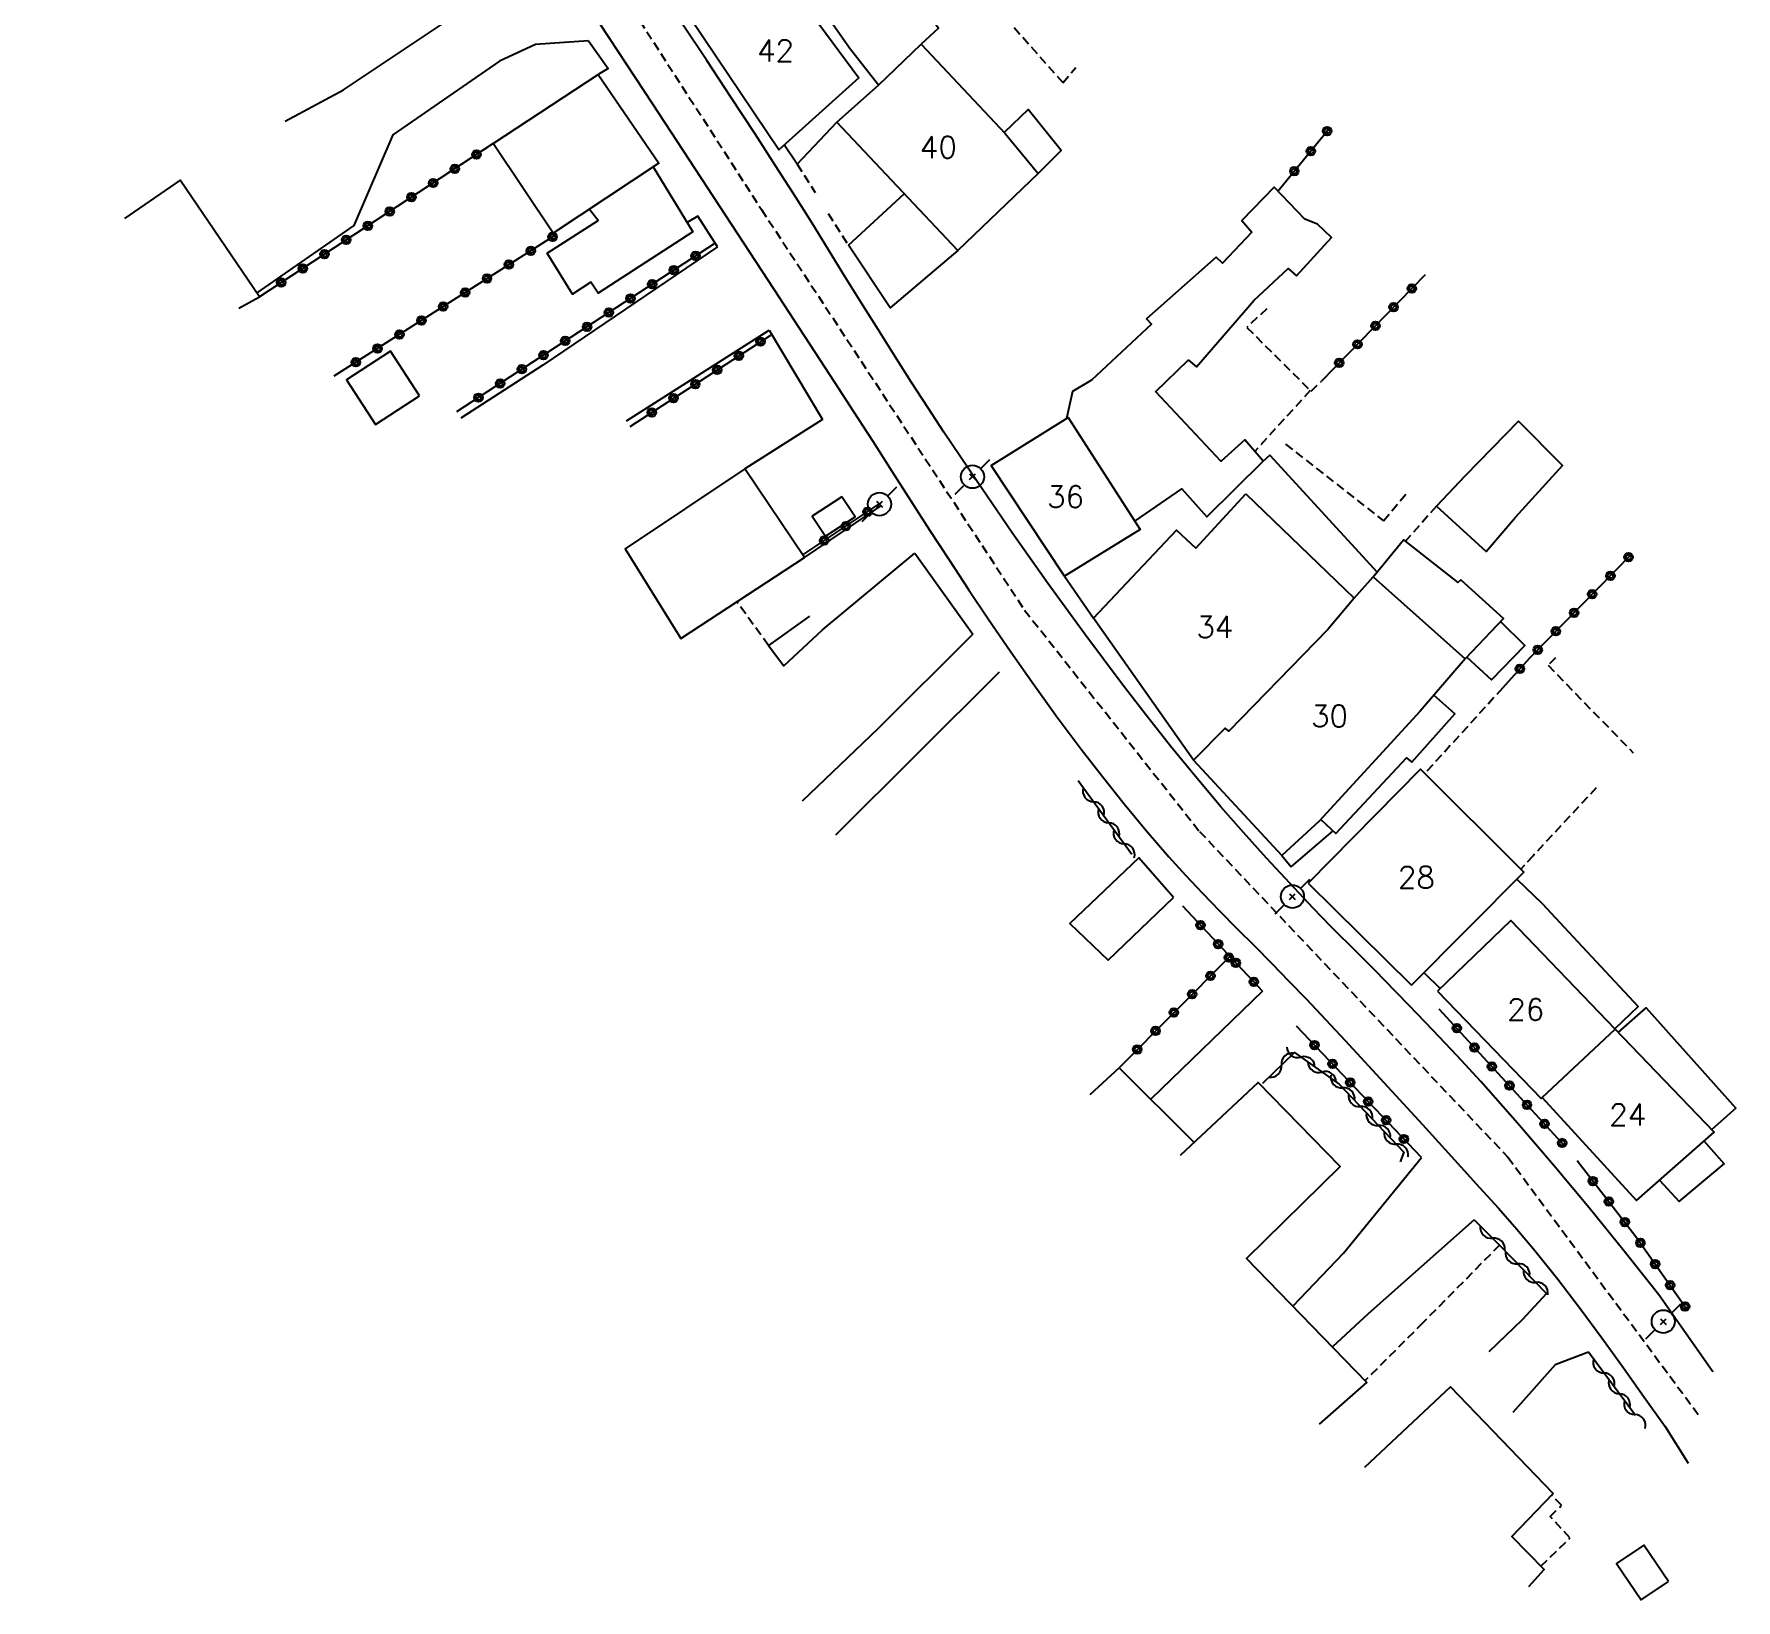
# Model space of a CAD drawing. Header units: millimetres. Extents: x 255999 to 257000, y 144000 to 145001.
# Drawn here: x 256583.4 to 256681.7, y 144485.4 to 144576 of the extents above; entities that cross this region are included whole.
import ezdxf
from ezdxf.enums import TextEntityAlignment as Align

# ---------------------------------------------------------------- set-up
doc = ezdxf.new("R2010")
doc.units = ezdxf.units.MM
doc.linetypes.add('DASHED', pattern=[0.75, 0.5, -0.25])
doc.layers.get('0').update_dxf_attribs({"linetype": 'CONTINUOUS'})
for name, color, linetype in [('W0001', 6, 'DASHED'), ('W0008', 7, 'CONTINUOUS'), ('W0014', 7, 'CONTINUOUS'), ('W0017', 7, 'CONTINUOUS'), ('W0101', 7, 'CONTINUOUS'), ('W0104', 1, 'CONTINUOUS'), ('W0105', 7, 'CONTINUOUS'), ('W0112', 1, 'DASHED'), ('W0310', 3, 'CONTINUOUS'), ('W0323', 7, 'CONTINUOUS'), ('W0333', 7, 'CONTINUOUS'), ('W0473', 7, 'CONTINUOUS'), ('W0991', 7, 'CONTINUOUS'), ('W1102', 7, 'CONTINUOUS')]:
    doc.layers.add(name, color=color, linetype=linetype)
doc.styles.get("Standard").update_dxf_attribs({"font": 'romans.shx', "width": 0.85})

# ---------------------------------------------------------------- blocks, each defined once
blk = doc.blocks.new('T473')
for p, q in [((0.500001, 0.500001), (1.000002, 1.000002)), ((-0.166667, 0.166667), (0.166667, -0.166667)), ((-0.166667, -0.166667), (0.166667, 0.166667)), ((-1.000002, -1.000002), (-0.500001, -0.500001))]:
    blk.add_line(p, q)
blk.add_ellipse((0, 0), major_axis=(0.471405, 0.471405), ratio=1, start_param=5.497787144, end_param=11.780972451)
blk = doc.blocks.new('t310o')
at = {"color": 0, "linetype": 'Continuous'}
for centre, start, end in [((-0.5, 0.375), 216.8699, 323.1304), ((0.5, -0.375), 36.8699, 143.1303)]:
    blk.add_arc(centre, 0.625, start, end, dxfattribs=at)
blk = doc.blocks.new('t323o')
at = {"color": 0, "linetype": 'Continuous'}
for radius in [0.25, 0.15]:
    blk.add_circle((0, 0), radius, dxfattribs=at)

msp = doc.modelspace()

# ---------------------------------------------------------------- linework, layer by layer
at = {"layer": 'W0001'}
msp.add_lwpolyline([(256583.367, 144621.934), (256594.327, 144611.481), (256607.409, 144593.736), (256625.417, 144565.806), (256640.627, 144542.641), (256650.734, 144529.851), (256668.565, 144511.012), (256679.695, 144495.962)], dxfattribs=at)
at = {"layer": 'W0008'}
for points in [[(256615.596, 144577.273), (256619.113, 144571.917), (256622.625, 144566.558), (256626.132, 144561.195), (256629.634, 144555.83), (256630.744, 144554.119), (256631.846, 144552.403), (256632.944, 144550.685), (256634.043, 144548.967), (256635.146, 144547.252), (256636.258, 144545.542), (256637.381, 144543.84), (256638.521, 144542.148), (256639.832, 144540.239), (256641.161, 144538.342), (256642.515, 144536.463), (256643.902, 144534.607), (256645.129, 144533.017), (256646.377, 144531.444), (256647.655, 144529.894), (256648.969, 144528.374), (256649.927, 144527.317), (256650.905, 144526.278), (256651.898, 144525.254), (256652.901, 144524.24), (256653.908, 144523.231), (256654.912, 144522.219), (256655.909, 144521.2), (256656.895, 144520.17), (256659.154, 144517.76), (256661.398, 144515.337), (256663.628, 144512.901), (256665.846, 144510.454), (256666.929, 144509.259), (256668.012, 144508.062), (256669.081, 144506.852), (256670.12, 144505.617), (256671.447, 144503.957), (256672.739, 144502.27), (256674.003, 144500.562), (256675.242, 144498.836), (256676.448, 144497.144), (256677.648, 144495.443), (256678.987, 144493.317)], [(256637.881, 144550.086), (256636.92, 144551.506), (256635.968, 144552.932), (256635.025, 144554.365), (256634.091, 144555.803), (256633.117, 144557.328), (256632.153, 144558.859), (256631.197, 144560.395), (256630.245, 144561.934), (256629.294, 144563.473), (256628.339, 144565.01), (256627.377, 144566.542), (256626.405, 144568.068), (256625.032, 144570.192), (256623.648, 144572.308), (256622.256, 144574.419), (256620.858, 144576.526)]]:
    msp.add_lwpolyline(points, dxfattribs=at)
at = {"layer": 'W0014'}
msp.add_lwpolyline([(256680.403, 144498.608), (256680.403, 144498.608), (256677.285, 144503.064), (256675.284, 144505.583), (256673.266, 144508.08), (256671.21, 144510.546), (256669.117, 144512.981), (256666.992, 144515.387), (256665.631, 144516.879), (256664.246, 144518.348), (256662.846, 144519.803), (256661.441, 144521.253), (256660.929, 144521.776), (256660.413, 144522.295), (256659.894, 144522.81), (256659.373, 144523.325), (256658.853, 144523.84), (256658.336, 144524.358), (256657.823, 144524.88), (256657.315, 144525.407), (256655.953, 144526.85), (256654.604, 144528.306), (256653.274, 144529.78), (256651.969, 144531.276), (256650.505, 144533.016), (256649.069, 144534.78), (256647.659, 144536.564), (256646.273, 144538.367), (256644.114, 144541.253), (256641.996, 144544.169), (256639.918, 144547.113), (256637.881, 144550.086)], dxfattribs=at)
at = {"layer": 'W0017'}
for points in [[(256597.882, 144570.914), (256601.25, 144572.726), (256610.099, 144578.632), (256612.804, 144580.832)], [(256615.422, 144575.561), (256612.364, 144575.351), (256610.275, 144574.387), (256604.099, 144570.124), (256601.861, 144564.876), (256596.244, 144560.985)], [(256591.923, 144567.326), (256591.923, 144567.326)], [(256622.879, 144563.642), (256612.786, 144556.805), (256608.036, 144553.745)], [(256617.617, 144553.583), (256625.869, 144558.824)], [(256628.954, 144553.668), (256624.463, 144550.803)], [(256627.904, 144545.679), (256632.353, 144548.688)], [(256628.95, 144541.507), (256634.275, 144545.934)], [(256637.633, 144541.254), (256632.137, 144535.774), (256627.764, 144531.595)], [(256639.161, 144539.061), (256629.691, 144529.629)], [(256654.37, 144520.621), (256647.923, 144514.361)], [(256656.133, 144502.4), (256659.064, 144505.461), (256663.574, 144510.997)], [(256666.614, 144507.385), (256660.493, 144501.964), (256658.419, 144500.052)], [(256670.793, 144503.137), (256669.396, 144501.617), (256667.461, 144499.759)], [(256673.215, 144499.741), (256671.302, 144499.012), (256668.853, 144496.259)]]:
    msp.add_lwpolyline(points, dxfattribs=at)
at = {"layer": 'W0101'}
msp.add_lwpolyline([(256625.658, 144580.717), (256631.037, 144573.423), (256626.419, 144569.257), (256621.36, 144576.798)], close=True, dxfattribs=at)
for points in [[(256632.174, 144573), (256634.647, 144575.369)], [(256634.647, 144575.369), (256639.495, 144570.201), (256641.402, 144567.884)], [(256641.402, 144567.884), (256636.767, 144563.445), (256629.766, 144570.848), (256632.174, 144573)], [(256638.696, 144551.002), (256643.141, 144553.782), (256647.311, 144547.3), (256642.935, 144544.61)], [(256642.935, 144544.61), (256638.696, 144551.002)], [(256644.609, 144542.185), (256649.413, 144547.258), (256650.534, 144546.232), (256653.414, 144549.36)], [(256653.414, 144549.36), (256659.679, 144543.337)], [(256659.679, 144543.337), (256659.681, 144543.337), (256660.78, 144544.569)], [(256660.78, 144544.569), (256666.096, 144539.826)], [(256650.391, 144533.975), (256644.609, 144542.185)], [(256666.096, 144539.826), (256663.492, 144536.797), (256657.654, 144530.446), (256655.49, 144528.462)], [(256650.391, 144533.975), (256650.389, 144533.976), (256655.49, 144528.462)], [(256662.998, 144520.956), (256669.49, 144527.495), (256663.511, 144533.439), (256657.02, 144526.854)], [(256657.02, 144526.854), (256662.998, 144520.956)], [(256674.759, 144518.421), (256668.74, 144524.696), (256664.491, 144520.615)], [(256664.491, 144520.615), (256670.489, 144514.411), (256670.537, 144514.468)], [(256670.537, 144514.468), (256676.001, 144508.513), (256680.497, 144512.463), (256674.759, 144518.421)], [(256665.25, 144497.735), (256660.279, 144493.079)], [(256669.772, 144486.193), (256670.664, 144487.169), (256668.796, 144489.089), (256671.189, 144491.567), (256665.245, 144497.731)]]:
    msp.add_lwpolyline(points, dxfattribs=at)
at = {"layer": 'W0104'}
for points in [[(256632.174, 144573), (256630.498, 144575.134), (256626.157, 144581.386), (256630.198, 144584.214), (256635.659, 144576.29), (256634.647, 144575.369)], [(256641.402, 144567.884), (256642.738, 144569.22), (256640.83, 144571.582), (256639.446, 144570.253)], [(256619.164, 144568.27), (256621.455, 144564.512), (256615.974, 144560.969), (256615.544, 144561.609), (256614.487, 144560.917), (256613.022, 144563.276), (256615.98, 144565.17), (256615.463, 144565.824)], [(256595.214, 144560.094), (256596.4, 144560.756), (256591.805, 144567.5), (256588.601, 144565.29)], [(256647.001, 144547.781), (256649.716, 144549.659), (256651.158, 144548.037), (256654.417, 144551.258), (256653.361, 144552.489), (256651.984, 144551.261), (256651.976, 144551.262), (256648.204, 144555.273), (256648.204, 144555.282), (256650.088, 144557.1), (256650.097, 144557.104), (256650.559, 144556.717), (256653.896, 144560.563), (256655.87, 144562.392), (256655.861, 144562.397), (256656.336, 144561.977), (256658.362, 144564.185), (256657.551, 144564.957), (256656.826, 144565.24), (256655.047, 144567.09), (256653.186, 144565.166), (256653.753, 144564.499), (256652.073, 144562.704), (256651.707, 144563.048), (256647.671, 144559.491), (256647.966, 144559.175), (256644.488, 144555.944), (256643.405, 144555.292), (256643.048, 144553.724)], [(256630.448, 144563.743), (256633.67, 144566.72)], [(256636.767, 144563.445), (256632.853, 144560.12), (256630.448, 144563.743)], [(256669.182, 144553.561), (256666.088, 144550.411), (256664.43, 144548.65)], [(256664.43, 144548.65), (256667.311, 144546.034), (256669.004, 144548.018), (256671.728, 144550.997), (256669.182, 144553.561)], [(256654.417, 144551.258), (256654.803, 144551.605), (256661.007, 144544.845)], [(256660.78, 144544.569), (256662.526, 144546.699), (256665.669, 144544.239), (256665.836, 144544.391), (256668.303, 144542.151), (256666.096, 144539.826)], [(256642.935, 144544.61), (256644.609, 144542.185)], [(256666.188, 144539.923), (256667.622, 144538.612), (256669.546, 144540.607), (256668.137, 144541.976)], [(256657.746, 144530.546), (256658.625, 144529.733), (256662.699, 144534.106), (256663.004, 144533.859), (256665.493, 144536.642), (256664.284, 144537.719)], [(256669.083, 144527.085), (256670.544, 144525.681), (256672.849, 144523.195), (256676.089, 144519.722), (256674.737, 144518.444)], [(256663.719, 144521.682), (256664.646, 144520.764)], [(256674.942, 144518.231), (256676.555, 144519.643), (256681.748, 144513.842), (256680.347, 144512.618)], [(256650.42, 144511.871), (256646.085, 144516.185), (256644.393, 144514.62)], [(256657.675, 144495.572), (256660.419, 144497.996), (256653.457, 144505.15), (256658.878, 144510.473), (256654.133, 144515.33), (256649.612, 144511.119)], [(256677.331, 144509.682), (256678.466, 144508.458), (256681.069, 144510.636), (256679.904, 144511.942)]]:
    msp.add_lwpolyline(points, dxfattribs=at)
for points in [[(256615.975, 144573.62), (256619.482, 144568.48), (256613.375, 144564.444), (256609.914, 144569.621)], [(256605.657, 144555.025), (256603.98, 144557.617), (256601.429, 144555.966), (256603.106, 144553.374), (256605.657, 144555.025)], [(256627.904, 144545.679), (256624.463, 144550.803), (256617.534, 144546.187), (256620.748, 144541.003), (256627.904, 144545.679)], [(256630.07, 144549.197), (256628.353, 144548.072), (256629.113, 144546.912), (256630.83, 144548.037)], [(256649.24, 144526.023), (256647.231, 144528.315), (256643.242, 144524.532), (256645.459, 144522.396)], [(256677.849, 144486.483), (256676.421, 144488.588), (256674.846, 144487.519), (256676.274, 144485.414), (256677.849, 144486.483)]]:
    msp.add_lwpolyline(points, close=True, dxfattribs=at)
at = {"layer": 'W0105'}
for points in [[(256627.485, 144568.427), (256629.766, 144570.848)], [(256627.485, 144568.427), (256626.738, 144569.545)], [(256628.194, 144542.292), (256625.825, 144540.603), (256626.703, 144539.418), (256628.95, 144541.507)], [(256656.041, 144527.807), (256658.467, 144529.879)], [(256655.49, 144528.462), (256656.041, 144527.807)]]:
    msp.add_lwpolyline(points, dxfattribs=at)
at = {"layer": 'W0112'}
for points in [[(256638.035, 144578.575), (256642.846, 144573.133), (256643.589, 144574.019)], [(256627.485, 144568.427), (256628.512, 144566.793)], [(256629.273, 144565.569), (256630.448, 144563.743)], [(256654.622, 144560.068), (256653.477, 144558.988), (256657.187, 144555.295), (256657.772, 144555.861)], [(256657.143, 144555.339), (256653.932, 144551.824)], [(256655.716, 144552.237), (256661.382, 144547.807), (256662.681, 144549.367)], [(256664.43, 144548.65), (256662.632, 144546.616)], [(256625.825, 144540.603), (256623.996, 144543.125)], [(256671.32, 144539.879), (256670.887, 144539.454), (256675.804, 144534.398)], [(256668.259, 144538.137), (256663.758, 144533.193)], [(256673.675, 144532.374), (256670.02, 144528.446)], [(256670.02, 144528.446), (256669.314, 144527.67)], [(256668.078, 144505.928), (256663.652, 144501.437), (256660.317, 144498.101)], [(256670.478, 144487.36), (256672.154, 144488.998), (256671.007, 144490.242), (256671.658, 144490.886), (256671.091, 144491.465)]]:
    msp.add_lwpolyline(points, dxfattribs=at)
at = {"layer": 'W0310'}
for points in [[(256646.829, 144528.521), (256643.727, 144532.774)], [(256654.393, 144515.294), (256656.227, 144517.062), (256658.814, 144515.235), (256662.547, 144511.303), (256662.339, 144510.753)], [(256666.614, 144507.385), (256668.078, 144505.928)], [(256670.793, 144503.137), (256668.078, 144505.928)], [(256675.941, 144496.085), (256673.215, 144499.741)]]:
    msp.add_lwpolyline(points, dxfattribs=at)
at = {"layer": 'W0323'}
for points in [[(256655.271, 144566.857), (256658.233, 144570.486)], [(256609.914, 144569.621), (256596.4, 144560.756)], [(256613.589, 144564.388), (256600.699, 144556.164)], [(256622.745, 144563.866), (256607.796, 144554.107)], [(256663.784, 144562.032), (256657.772, 144555.861)], [(256617.822, 144553.258), (256625.958, 144558.55)], [(256627.799, 144545.835), (256632.201, 144548.771)], [(256668.259, 144538.137), (256669.851, 144539.905), (256675.705, 144545.873)], [(256654.37, 144520.621), (256649.766, 144525.524)], [(256652.491, 144522.622), (256646.085, 144516.185)], [(256671.877, 144511.639), (256664.599, 144519.573)], [(256663.574, 144510.997), (256656.353, 144518.586)], [(256672.562, 144510.82), (256675.969, 144506.426), (256675.969, 144506.426), (256678.864, 144502.293)]]:
    msp.add_lwpolyline(points, dxfattribs=at)
at = {"layer": 'W0333'}
for points in [[(256615.422, 144575.561), (256616.558, 144573.966), (256615.975, 144573.62)], [(256622.879, 144563.642), (256621.739, 144565.416), (256621.121, 144565.061)], [(256625.869, 144558.824), (256628.954, 144553.668)], [(256634.275, 144545.934), (256637.633, 144541.254)]]:
    msp.add_lwpolyline(points, dxfattribs=at)
at = {"layer": 'W1102'}
for points in [[(256659.679, 144543.337), (256658.149, 144541.514), (256652.424, 144535.642), (256652.224, 144535.818), (256650.391, 144533.975)], [(256670.537, 144514.468), (256674.759, 144518.421)]]:
    msp.add_lwpolyline(points, dxfattribs=at)

# ---------------------------------------------------------------- block references
at = {"layer": 'W0310'}
for p, rotation in [((256644.611, 144531.562), 126.1057960289592), ((256645.495, 144530.35), 126.1057960289592), ((256646.379, 144529.138), 126.1057960289592), ((256655.473, 144516.335), 43.95027808648146), ((256656.597, 144516.801), 324.7693660974493), ((256657.822, 144515.936), 324.7693660974493), ((256659.011, 144515.028), 313.5128115573867), ((256660.043, 144513.94), 313.5128115573867), ((256661.076, 144512.852), 313.5128115573867), ((256662.109, 144511.764), 313.5128115573867), ((256667.677, 144506.327), 315.1373056103585), ((256669.124, 144504.853), 134.2091894792664), ((256670.17, 144503.778), 134.2091894792664), ((256674.112, 144498.538), 126.7090819163624), ((256675.008, 144497.336), 126.7090819163624), ((256675.905, 144496.133), 126.7090819163624)]:
    msp.add_blockref('t310o', p, dxfattribs=dict(at, rotation=rotation))
at = {"layer": 'W0323'}
for p, rotation in [((256658.116, 144570.343), 50.78239232247499), ((256608.942, 144568.984), 213.2643293337844), ((256657.168, 144569.181), 50.78239232247499), ((256607.688, 144568.161), 213.2643293337844), ((256656.219, 144568.019), 50.78239232247499), ((256606.434, 144567.338), 213.2643293337844), ((256603.925, 144565.693), 213.2643293337844), ((256605.18, 144566.515), 213.2643293337844), ((256602.671, 144564.87), 213.2643293337844), ((256601.417, 144564.047), 213.2643293337844), ((256613.344, 144564.232), 212.5384442007477), ((256600.163, 144563.224), 213.2643293337844), ((256612.08, 144563.425), 212.5384442007477), ((256621.612, 144563.127), 213.1372892285224), ((256598.908, 144562.402), 213.2643293337844), ((256609.551, 144561.812), 212.5384442007477), ((256610.815, 144562.618), 212.5384442007477), ((256620.356, 144562.307), 213.1372892285224), ((256597.654, 144561.579), 213.2643293337844), ((256608.286, 144561.005), 212.5384442007477), ((256619.1, 144561.487), 213.1372892285224), ((256663.006, 144561.233), 225.7453901069554), ((256607.022, 144560.198), 212.5384442007477), ((256616.588, 144559.847), 213.1372892285224), ((256617.844, 144560.667), 213.1372892285224), ((256661.959, 144560.158), 225.7453901069554), ((256605.757, 144559.391), 212.5384442007477), ((256615.332, 144559.027), 213.1372892285224), ((256660.912, 144559.084), 225.7453901069554), ((256603.228, 144557.778), 212.5384442007477), ((256604.493, 144558.584), 212.5384442007477), ((256614.076, 144558.207), 213.1372892285224), ((256625.366, 144558.165), 33.04168617721415), ((256659.866, 144558.01), 225.7453901069554), ((256601.964, 144556.971), 212.5384442007477), ((256612.82, 144557.387), 213.1372892285224), ((256624.109, 144557.347), 33.04168617721415), ((256658.819, 144556.935), 225.7453901069554), ((256611.564, 144556.567), 213.1372892285224), ((256622.852, 144556.529), 33.04168617721415), ((256609.052, 144554.927), 213.1372892285224), ((256610.308, 144555.747), 213.1372892285224), ((256620.337, 144554.894), 33.04168617721415), ((256621.594, 144555.712), 33.04168617721415), ((256619.079, 144554.076), 33.04168617721415), ((256631.543, 144548.332), 33.70208047897494), ((256630.295, 144547.5), 33.70208047897494), ((256629.047, 144546.667), 33.70208047897494), ((256675.538, 144545.702), 45.55248827764368), ((256674.487, 144544.632), 45.55248827764368), ((256673.437, 144543.561), 45.55248827764368), ((256672.387, 144542.49), 45.55248827764368), ((256671.336, 144541.419), 45.55248827764368), ((256670.286, 144540.348), 45.55248827764368), ((256669.263, 144539.252), 47.99846713979581), ((256650.793, 144524.431), 133.1986122863973), ((256651.82, 144523.337), 133.1986122863973), ((256652.434, 144522.564), 225.1382983504442), ((256651.375, 144521.501), 225.1382983504442), ((256652.846, 144522.244), 133.1986122863973), ((256650.317, 144520.438), 225.1382983504442), ((256653.873, 144521.15), 133.1986122863973), ((256649.259, 144519.375), 225.1382983504442), ((256665.613, 144518.468), 132.5307153456071), ((256648.201, 144518.311), 225.1382983504442), ((256657.387, 144517.499), 133.5766030373572), ((256647.143, 144517.248), 225.1382983504442), ((256666.627, 144517.362), 132.5307153456071), ((256658.421, 144516.413), 133.5766030373572), ((256667.641, 144516.257), 132.5307153456071), ((256659.455, 144515.326), 133.5766030373572), ((256668.655, 144515.152), 132.5307153456071), ((256660.489, 144514.239), 133.5766030373572), ((256669.669, 144514.046), 132.5307153456071), ((256661.523, 144513.153), 133.5766030373572), ((256670.683, 144512.941), 132.5307153456071), ((256662.557, 144512.066), 133.5766030373572), ((256671.697, 144511.835), 132.5307153456071), ((256673.481, 144509.635), 307.7886598220898), ((256674.4, 144508.449), 307.7886598220898), ((256675.319, 144507.264), 307.7886598220898), ((256676.221, 144506.066), 305.014799412523), ((256677.082, 144504.837), 305.014799412523), ((256677.943, 144503.609), 305.014799412523), ((256678.803, 144502.38), 305.014799412523)]:
    msp.add_blockref('t323o', p, dxfattribs=dict(at, rotation=rotation))
at = {"layer": 'W0473'}
for p in [(256637.615, 144550.354), (256632.238, 144548.771), (256656.11, 144526.08), (256677.544, 144501.508)]:
    msp.add_blockref('T473', p, dxfattribs=at)

# ---------------------------------------------------------------- texts
at = {"layer": 'W0991'}
for s, p in [('42', (256626.229, 144574.987)), ('40', (256635.639, 144569.407)), ('36', (256642.992, 144549.196)), ('34', (256651.626, 144541.668)), ('30', (256658.254, 144536.516)), ('28', (256663.277, 144527.198)), ('26', (256669.595, 144519.554)), ('24', (256675.493, 144513.467))]:
    msp.add_text(s, height=1.25, dxfattribs=at).set_placement(p, align=Align.MIDDLE_CENTER)

doc.saveas('drawing.dxf')
